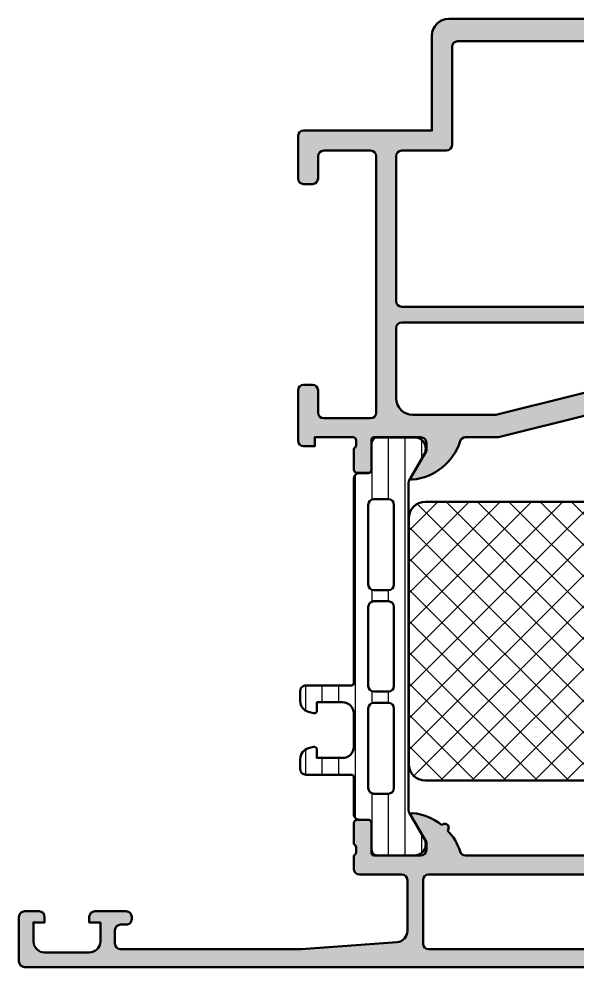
# Model space of a CAD drawing. Extents: x 7 to 107, y 0 to 85.
# Drawn here: x 7 to 57, y 0 to 85 of the extents above; entities that cross this region are included whole.
import ezdxf

# ---------------------------------------------------------------- set-up
doc = ezdxf.new("R2010")
doc.units = 0
for name, color, linetype, lineweight in [('0S-Alu contour', 7, 'Continuous', 50), ('0S-Alu hatch', 252, 'Continuous', 25), ('0S-Plastic contour', 254, 'Continuous', 50), ('0S-Plastic hatch', 253, 'Continuous', 25), ('0S-PT contour', 91, 'Continuous', 50), ('0S-PT hatch', 103, 'Continuous', 25)]:
    doc.layers.add(name, color=color, linetype=linetype, lineweight=lineweight)

# ---------------------------------------------------------------- blocks, each defined once
blk = doc.blocks.new('485330__1B0EB92D_2F89_4B56_8F75_10F118574155_')
at = {"layer": '0S-Alu hatch'}
h = blk.add_hatch(color=256, dxfattribs=at)
edge = h.paths.add_edge_path()
edge.add_line((33.80000000226881, 51.68989640370575), (33.80000000226881, 49.68989640370574))
edge.add_arc((34.3000000022688, 49.68989640370574), 0.5, 180, 270)
edge.add_line((34.3000000022688, 49.18989640370575), (38.50000000226881, 49.18989640370575))
edge.add_arc((38.50000000226881, 49.68989640370575), 0.5, 270, 360)
edge.add_line((39.00000000226881, 49.68989640370575), (39.00000000226879, 72.68989640370576))
edge.add_arc((38.50000000226879, 72.68989640370576), 0.5, 0, 90)
edge.add_line((38.50000000226879, 73.18989640370576), (34.30000000226879, 73.18989640370576))
edge.add_arc((34.30000000226879, 72.68989640370576), 0.5, 90, 180)
edge.add_line((33.80000000226879, 72.68989640370576), (33.80000000226879, 70.68989640370576))
edge.add_ellipse((33.30000000226879, 70.68989640370575), major_axis=(-0.5, 0), ratio=1, start_angle=90, end_angle=180, ccw=False)
edge.add_line((33.30000000226879, 70.18989640370575), (32.50000000226879, 70.18989640370575))
edge.add_ellipse((32.50000000226879, 70.68989640370575), major_axis=(-0.5, 0), ratio=1, start_angle=0, end_angle=90, ccw=False)
edge.add_line((32.00000000226879, 70.68989640370575), (32.00000000226879, 74.48989640370576))
edge.add_ellipse((32.50000000226879, 74.48989640370576), major_axis=(-0.5, 0), ratio=1, start_angle=270, end_angle=360, ccw=False)
edge.add_line((32.50000000226879, 74.98989640370576), (44.00000000226879, 74.98989640370576))
edge.add_line((44.00000000226879, 74.98989640370576), (44.00000000226879, 83.48989640370576))
edge.add_ellipse((45.50000000226879, 83.48989640370576), major_axis=(-1.5, 0), ratio=1, start_angle=270, end_angle=360, ccw=False)
edge.add_line((45.50000000226879, 84.98989640370576), (85.00000000226879, 84.98989640370577))
edge.add_line((85.00000000226879, 84.98989640370577), (85.00000000226879, 81.58989640370577))
edge.add_line((85.00000000226879, 81.58989640370577), (83.9000000022688, 80.48989640370576))
edge.add_line((83.9000000022688, 80.48989640370576), (83.30000000226879, 80.48989640370576))
edge.add_line((83.30000000226879, 80.48989640370576), (83.30000000226879, 81.98989640370577))
edge.add_arc((82.30000000226877, 81.98989640370577), 1, 0, 90)
edge.add_line((82.30000000226877, 82.98989640370576), (81.00000000226879, 82.98989640370576))
edge.add_arc((81.00000000226879, 81.98989640370577), 1, 90, 180)
edge.add_line((80.00000000226879, 81.98989640370577), (80.00000000226879, 75.98989640370577))
edge.add_arc((80.5250000022688, 75.48989640370577), 0.7250000000000041, 136.3971810272967, 223.6028189727033)
edge.add_line((80.00000000226879, 74.98989640370577), (80.00000000226879, 67.98989640370577))
edge.add_arc((81.00000000226879, 67.98989640370577), 1, 180, 270)
edge.add_line((81.00000000226879, 66.98989640370577), (82.3000000022688, 66.98989640370577))
edge.add_arc((82.30000000226877, 67.98989640370577), 1, 270.0000000000008, 360)
edge.add_line((83.30000000226879, 67.98989640370577), (83.30000000226879, 70.48989640370577))
edge.add_line((83.30000000226879, 70.48989640370577), (83.8000000022688, 70.48989640370577))
edge.add_ellipse((83.8000000022688, 69.48989640370577), major_axis=(-1, 0), ratio=1, start_angle=180, end_angle=270, ccw=False)
edge.add_line((84.8000000022688, 69.48989640370577), (84.8000000022688, 63.78989640370576))
edge.add_ellipse((84.30000000226882, 63.78989640370576), major_axis=(-0.5, 0), ratio=1, start_angle=90, end_angle=180, ccw=False)
edge.add_line((84.30000000226882, 63.28989640370576), (83.8000000022688, 63.28989640370576))
edge.add_ellipse((83.8000000022688, 63.78989640370576), major_axis=(-0.5, 0), ratio=1, start_angle=0, end_angle=90, ccw=False)
edge.add_line((83.30000000226879, 63.78989640370576), (83.30000000226879, 64.78989640370577))
edge.add_arc((82.8000000022688, 64.78989640370577), 0.5, 0, 90)
edge.add_line((82.8000000022688, 65.28989640370577), (80.50000000226878, 65.28989640370577))
edge.add_arc((80.50000000226878, 64.78989640370577), 0.5, 90, 180)
edge.add_line((80.00000000226879, 64.78989640370577), (80.00000000226879, 57.48989640370577))
edge.add_arc((80.10000000226879, 57.20705369123115), 0.3000000000000091, 109.4712206344922, 180)
edge.add_line((79.8000000022688, 57.20705369123115), (79.8000000022688, 56.77273911618039))
edge.add_arc((80.10000000226879, 56.77273911618039), 0.2999999999999971, 180, 250.5287793655103)
edge.add_line((80.0000000022688, 56.48989640370577), (80.0000000022688, 54.58989640370581))
edge.add_ellipse((79.70000000226877, 54.58989640370581), major_axis=(-0.3000000000000398, 0), ratio=1, start_angle=90, end_angle=180, ccw=False)
edge.add_line((79.70000000226877, 54.28989640370577), (78.71000000226884, 54.28989640370577))
edge.add_ellipse((78.71000000226884, 54.58989640370581), major_axis=(-0.3000000000000398, 0), ratio=1, start_angle=0, end_angle=90, ccw=False)
edge.add_line((78.4100000022688, 54.58989640370581), (78.4100000022688, 57.28989640370577))
edge.add_arc((78.2100000022688, 57.28989640370577), 0.2000000000000028, 0, 90)
edge.add_line((78.2100000022688, 57.48989640370577), (74.00000000226879, 57.48989640370577))
edge.add_arc((74.00000000226879, 56.98989640370577), 0.5, 90, 180)
edge.add_line((73.50000000226879, 56.98989640370577), (73.50000000226879, 56.28989640370576))
edge.add_line((73.50000000226879, 56.28989640370576), (74.88149545989116, 53.89707608067822))
edge.add_ellipse((74.7618802176205, 53.82801618835407), major_axis=(-0.1381197846483035, 0), ratio=1, start_angle=104.0000000000017, end_angle=209.9999999999983, ccw=False)
edge.add_line((74.79529441774244, 53.69399915159566), (49.97156607415675, 47.50474854056776))
edge.add_ellipse((49.85060512635691, 47.98989640370576), major_axis=(-0.5000000000000073, 0), ratio=1, start_angle=90.0000000000008, end_angle=104.000000000001, ccw=False)
edge.add_line((49.85060512635691, 47.48989640370576), (47.0000000022688, 47.48989640370578))
edge.add_arc((47.0000000022688, 46.98989640370577), 0.5000000000000071, 90, 162.2515836439291)
edge.add_ellipse((41.76177676109499, 48.66650526555357), major_axis=(-4.999999999999996, 0), ratio=1, start_angle=95.62257755079372, end_angle=162.2515836439302, ccw=False)
edge.add_ellipse((42.2381197869171, 43.82801618835407), major_axis=(-0.1381197846483018, 0), ratio=1, start_angle=-30.000000000004775, end_angle=95.62257755079253, ccw=False)
edge.add_line((42.11850454464644, 43.89707608067823), (43.5000000022688, 46.28989640370578))
edge.add_line((43.5000000022688, 46.28989640370578), (43.5000000022688, 46.98989640370578))
edge.add_arc((43.0000000022688, 46.98989640370578), 0.5, 0, 90.00000000000081)
edge.add_line((43.00000000226879, 47.48989640370578), (38.79000000226881, 47.48989640370577))
edge.add_arc((38.7900000022688, 47.28989640370578), 0.1999999999999957, 89.99999999999797, 180)
edge.add_line((38.5900000022688, 47.28989640370578), (38.5900000022688, 44.58989640370581))
edge.add_ellipse((38.29000000226876, 44.58989640370581), major_axis=(-0.3000000000000398, 0), ratio=1, start_angle=90, end_angle=180, ccw=False)
edge.add_line((38.29000000226876, 44.28989640370577), (37.30000000226884, 44.28989640370577))
edge.add_ellipse((37.30000000226885, 44.58989640370581), major_axis=(-0.3000000000000327, 0), ratio=1, start_angle=0, end_angle=89.99999999999869, ccw=False)
edge.add_line((37.00000000226881, 44.58989640370581), (37.00000000226881, 46.48989640370578))
edge.add_arc((36.90000000226881, 46.7727391161804), 0.2999999999999976, 289.4712206344897, 360)
edge.add_line((37.20000000226881, 46.7727391161804), (37.2000000022688, 47.20705369123115))
edge.add_arc((36.90000000226881, 47.20705369123116), 0.29999999999999, 0, 70.52877936550858)
edge.add_line((37.00000000226881, 47.48989640370577), (33.50000000226881, 47.48989640370577))
edge.add_line((33.50000000226881, 47.48989640370577), (33.50000000226881, 46.68989640370578))
edge.add_line((33.50000000226881, 46.68989640370578), (32.5000000022688, 46.68989640370578))
edge.add_ellipse((32.50000000226881, 47.18989640370577), major_axis=(-0.4999999999999929, 0), ratio=1, start_angle=0, end_angle=89.9999999999992, ccw=False)
edge.add_line((32.00000000226881, 47.18989640370577), (32.00000000226881, 51.68989640370575))
edge.add_ellipse((32.50000000226881, 51.68989640370575), major_axis=(-0.5, 0), ratio=1, start_angle=270, end_angle=360, ccw=False)
edge.add_line((32.50000000226881, 52.18989640370574), (33.3000000022688, 52.18989640370575))
edge.add_ellipse((33.3000000022688, 51.68989640370575), major_axis=(-0.5000000000000071, 0), ratio=1, start_angle=180, end_angle=270, ccw=False)
edge = h.paths.add_edge_path()
edge.add_arc((46.30000000226879, 82.48989640370577), 0.5, 90, 180)
edge.add_line((45.80000000226879, 82.48989640370577), (45.80000000226879, 73.68989640370576))
edge.add_ellipse((45.3000000022688, 73.68989640370576), major_axis=(-0.5, 0), ratio=1, start_angle=90, end_angle=180, ccw=False)
edge.add_line((45.3000000022688, 73.18989640370576), (41.30000000226882, 73.18989640370576))
edge.add_arc((41.30000000226883, 72.68989640370576), 0.5, 90.00000000000081, 180)
edge.add_line((40.80000000226883, 72.68989640370576), (40.80000000226883, 59.68989640370576))
edge.add_arc((41.30000000226883, 59.68989640370576), 0.5, 180, 270)
edge.add_line((41.30000000226883, 59.18989640370575), (77.7000000022688, 59.18989640370576))
edge.add_arc((77.7000000022688, 59.68989640370576), 0.4999999999999929, 270, 360)
edge.add_line((78.20000000226878, 59.68989640370576), (78.2000000022688, 73.48989640370577))
edge.add_arc((77.7000000022688, 73.48989640370577), 0.5, 0, 90)
edge.add_line((77.7000000022688, 73.98989640370577), (73.15764939670827, 73.98989640370577))
edge.add_ellipse((73.15764939670827, 74.48989640370577), major_axis=(-0.5000000000000011, 0), ratio=1, start_angle=54.99999999999898, end_angle=90, ccw=False)
edge.add_line((72.87086117853275, 74.08032038156128), (71.16814591844567, 75.27257444209896))
edge.add_ellipse((71.39431666417661, 75.59557974179795), major_axis=(-0.3943166619078226, 0), ratio=1, start_angle=-90, end_angle=54.999999999997726, ccw=False)
edge.add_line((71.39431666417661, 75.98989640370577), (77.7000000022688, 75.98989640370577))
edge.add_arc((77.7000000022688, 76.48989640370577), 0.5, 270, 360)
edge.add_line((78.2000000022688, 76.48989640370577), (78.2000000022688, 82.48989640370577))
edge.add_arc((77.7000000022688, 82.48989640370577), 0.5, 0, 90)
edge.add_line((77.7000000022688, 82.98989640370576), (46.30000000226879, 82.98989640370576))
edge = h.paths.add_edge_path()
edge.add_arc((69.51628314486038, 56.78989640370576), 0.9999999999999984, 29.99999999999937, 90)
edge.add_line((69.51628314486038, 57.78989640370576), (41.30000000226882, 57.78989640370577))
edge.add_arc((41.30000000226883, 57.28989640370577), 0.4999999999999929, 90.00000000000081, 180)
edge.add_line((40.80000000226884, 57.28989640370577), (40.80000000226883, 50.98989640370578))
edge.add_arc((42.30000000226882, 50.98989640370578), 1.5, 180, 270)
edge.add_line((42.30000000226882, 49.48989640370577), (49.60503600455111, 49.48989640370576))
edge.add_arc((49.6050360045511, 49.98989640370574), 0.4999999999999787, 270.0000000000008, 284.000000000001)
edge.add_line((49.72599695235094, 49.50474854056776), (71.06835282436204, 54.82599550610476))
edge.add_arc((70.9473918765622, 55.31114336924276), 0.4999999999999988, 284.000000000001, 390.0000000000004)
edge.add_line((71.3804045784544, 55.56114336924277), (70.38230854864483, 57.28989640370575))
at = {"layer": '0S-Alu contour', "color": 7}
for points in [[(45.50000000226879, 84.98989640370576), (85.00000000226879, 84.98989640370577), (85.00000000226879, 81.58989640370577), (83.9000000022688, 80.48989640370576), (83.30000000226879, 80.48989640370576), (83.30000000226879, 81.98989640370577)], [(32.50000000226879, 74.98989640370576), (44.00000000226879, 74.98989640370576), (44.00000000226879, 83.48989640370576)], [(45.80000000226879, 82.48989640370577), (45.80000000226879, 73.68989640370576)], [(77.7000000022688, 82.98989640370576), (46.30000000226879, 82.98989640370576)], [(78.2000000022688, 76.48989640370577), (78.2000000022688, 82.48989640370577)], [(82.30000000226877, 82.98989640370576), (81.00000000226879, 82.98989640370576)], [(80.00000000226879, 81.98989640370577), (80.00000000226879, 75.98989640370577)], [(71.39431666417661, 75.98989640370577), (77.7000000022688, 75.98989640370577)], [(72.87086117853275, 74.08032038156128), (71.16814591844567, 75.27257444209896)], [(80.00000000226879, 74.98989640370577), (80.00000000226879, 67.98989640370577)], [(32.00000000226879, 70.68989640370575), (32.00000000226879, 74.48989640370576)], [(77.7000000022688, 73.98989640370577), (73.15764939670827, 73.98989640370577)], [(38.50000000226879, 73.18989640370576), (34.30000000226879, 73.18989640370576)], [(45.3000000022688, 73.18989640370576), (41.30000000226882, 73.18989640370576)], [(78.20000000226878, 59.68989640370576), (78.2000000022688, 73.48989640370577)], [(33.80000000226879, 72.68989640370576), (33.80000000226879, 70.68989640370576)], [(39.00000000226881, 49.68989640370575), (39.00000000226879, 72.68989640370576)], [(40.80000000226883, 72.68989640370576), (40.80000000226883, 59.68989640370576)], [(33.30000000226879, 70.18989640370575), (32.50000000226879, 70.18989640370575)], [(83.30000000226879, 67.98989640370577), (83.30000000226879, 70.48989640370577), (83.8000000022688, 70.48989640370577)], [(84.8000000022688, 69.48989640370577), (84.8000000022688, 63.78989640370576)], [(81.00000000226879, 66.98989640370577), (82.3000000022688, 66.98989640370577)], [(80.00000000226879, 64.78989640370577), (80.00000000226879, 57.48989640370577)], [(82.8000000022688, 65.28989640370577), (80.50000000226878, 65.28989640370577)], [(83.30000000226879, 63.78989640370576), (83.30000000226879, 64.78989640370577)], [(84.30000000226882, 63.28989640370576), (83.8000000022688, 63.28989640370576)], [(41.30000000226883, 59.18989640370575), (77.7000000022688, 59.18989640370576)], [(40.80000000226884, 57.28989640370577), (40.80000000226883, 50.98989640370578)], [(69.51628314486038, 57.78989640370576), (41.30000000226882, 57.78989640370577)], [(71.3804045784544, 55.56114336924277), (70.38230854864483, 57.28989640370575)], [(73.50000000226879, 56.98989640370577), (73.50000000226879, 56.28989640370576), (74.88149545989116, 53.89707608067822)], [(78.2100000022688, 57.48989640370577), (74.00000000226879, 57.48989640370577)], [(78.4100000022688, 54.58989640370581), (78.4100000022688, 57.28989640370577)], [(79.8000000022688, 57.20705369123115), (79.8000000022688, 56.77273911618039)], [(80.0000000022688, 56.48989640370577), (80.0000000022688, 54.58989640370581)], [(49.72599695235094, 49.50474854056776), (71.06835282436204, 54.82599550610476)], [(74.79529441774244, 53.69399915159566), (49.97156607415675, 47.50474854056776)], [(79.70000000226877, 54.28989640370577), (78.71000000226884, 54.28989640370577)], [(32.50000000226881, 52.18989640370574), (33.3000000022688, 52.18989640370575)], [(32.00000000226881, 47.18989640370577), (32.00000000226881, 51.68989640370575)], [(33.80000000226881, 51.68989640370575), (33.80000000226881, 49.68989640370574)], [(42.30000000226882, 49.48989640370577), (49.60503600455111, 49.48989640370576)], [(34.3000000022688, 49.18989640370575), (38.50000000226881, 49.18989640370575)], [(37.00000000226881, 47.48989640370577), (33.50000000226881, 47.48989640370577), (33.50000000226881, 46.68989640370578), (32.5000000022688, 46.68989640370578)], [(37.20000000226881, 46.7727391161804), (37.2000000022688, 47.20705369123115)], [(38.5900000022688, 47.28989640370578), (38.5900000022688, 44.58989640370581)], [(43.00000000226879, 47.48989640370578), (38.79000000226881, 47.48989640370577)], [(42.11850454464644, 43.89707608067823), (43.5000000022688, 46.28989640370578), (43.5000000022688, 46.98989640370578)], [(49.85060512635691, 47.48989640370576), (47.0000000022688, 47.48989640370578)], [(37.00000000226881, 44.58989640370581), (37.00000000226881, 46.48989640370578)], [(38.29000000226876, 44.28989640370577), (37.30000000226884, 44.28989640370577)]]:
    blk.add_lwpolyline(points, dxfattribs=at)
at = {"layer": '0S-Alu contour', "color": 7, "extrusion": (0, 0, -1)}
for centre, radius, start, end in [((-45.50000000226879, 83.48989640370576), 1.5, 0, 90), ((-71.39431666417661, 75.59557974179795), 0.3943166619078226, 305.0000000000023, 90), ((-32.50000000226879, 74.48989640370576), 0.5, 0, 90), ((-73.15764939670827, 74.48989640370577), 0.5000000000000011, 270, 305.000000000001), ((-45.3000000022688, 73.68989640370576), 0.5, 180, 270), ((-32.50000000226879, 70.68989640370575), 0.5, 270, 0), ((-33.30000000226879, 70.68989640370575), 0.5, 180, 270), ((-83.8000000022688, 69.48989640370577), 1, 90, 180), ((-83.8000000022688, 63.78989640370576), 0.5, 270, 0), ((-84.30000000226882, 63.78989640370576), 0.5, 180, 270), ((-78.71000000226884, 54.58989640370581), 0.3000000000000398, 270, 0), ((-79.70000000226877, 54.58989640370581), 0.3000000000000398, 180, 270), ((-74.7618802176205, 53.82801618835407), 0.1381197846483035, 150.0000000000017, 255.9999999999983), ((-32.50000000226881, 51.68989640370575), 0.5, 0, 90), ((-33.3000000022688, 51.68989640370575), 0.5000000000000071, 90, 180), ((-32.50000000226881, 47.18989640370577), 0.4999999999999929, 270.0000000000008, 0), ((-41.76177676109499, 48.66650526555357), 4.999999999999996, 197.7484163560698, 264.3774224492063), ((-49.85060512635691, 47.98989640370576), 0.5000000000000073, 255.999999999999, 269.9999999999992), ((-37.30000000226885, 44.58989640370581), 0.3000000000000327, 270.0000000000013, 0), ((-38.29000000226876, 44.58989640370581), 0.3000000000000398, 180, 270), ((-42.2381197869171, 43.82801618835407), 0.1381197846483018, 264.3774224492075, 30.00000000000483)]:
    blk.add_arc(centre, radius, start, end, dxfattribs=at)
at = {"layer": '0S-Alu contour', "color": 7}
for centre, radius, start, end in [((46.30000000226879, 82.48989640370577), 0.5, 90, 180), ((77.7000000022688, 82.48989640370577), 0.5, 0, 90), ((81.00000000226879, 81.98989640370577), 1, 90, 180), ((82.30000000226877, 81.98989640370577), 1, 0, 90), ((77.7000000022688, 76.48989640370577), 0.5, 270, 0), ((80.5250000022688, 75.48989640370577), 0.7250000000000041, 136.3971810272967, 223.6028189727033), ((77.7000000022688, 73.48989640370577), 0.5, 0, 90), ((34.30000000226879, 72.68989640370576), 0.5, 90, 180), ((38.50000000226879, 72.68989640370576), 0.5, 0, 90), ((41.30000000226883, 72.68989640370576), 0.5, 90.00000000000081, 180), ((81.00000000226879, 67.98989640370577), 1, 180, 270), ((82.30000000226877, 67.98989640370577), 1, 270.0000000000008, 0), ((80.50000000226878, 64.78989640370577), 0.5, 90, 180), ((82.8000000022688, 64.78989640370577), 0.5, 0, 90), ((41.30000000226883, 59.68989640370576), 0.5, 180, 270), ((77.7000000022688, 59.68989640370576), 0.4999999999999929, 270, 0), ((41.30000000226883, 57.28989640370577), 0.4999999999999929, 90.00000000000081, 180), ((69.51628314486038, 56.78989640370576), 0.9999999999999984, 29.99999999999937, 90), ((74.00000000226879, 56.98989640370577), 0.5, 90, 180), ((78.2100000022688, 57.28989640370577), 0.2000000000000028, 0, 90), ((80.10000000226879, 57.20705369123115), 0.3000000000000091, 109.4712206344922, 180), ((80.10000000226879, 56.77273911618039), 0.2999999999999971, 180, 250.5287793655103), ((70.9473918765622, 55.31114336924276), 0.4999999999999988, 284.000000000001, 30.00000000000044), ((42.30000000226882, 50.98989640370578), 1.5, 180, 270), ((34.3000000022688, 49.68989640370574), 0.5, 180, 270), ((38.50000000226881, 49.68989640370575), 0.5, 270, 0), ((49.6050360045511, 49.98989640370574), 0.4999999999999787, 270.0000000000008, 284.000000000001), ((36.90000000226881, 47.20705369123116), 0.29999999999999, 0, 70.52877936550858), ((36.90000000226881, 46.7727391161804), 0.2999999999999976, 289.4712206344897, 0), ((38.7900000022688, 47.28989640370578), 0.1999999999999957, 89.99999999999797, 180), ((43.0000000022688, 46.98989640370578), 0.5, 0, 90.00000000000081), ((47.0000000022688, 46.98989640370577), 0.5000000000000071, 90, 162.2515836439291)]:
    blk.add_arc(centre, radius, start, end, dxfattribs=at)
blk = doc.blocks.new('485360__6D3F6DA0_96E7_48BB_BCEA_35A12A36CD7D_')
at = {"layer": '0S-Alu hatch'}
h = blk.add_hatch(color=256, dxfattribs=at)
edge = h.paths.add_edge_path()
edge.add_line((105.2, 5.000000000000066), (106.5, 5.000000000000066))
edge.add_ellipse((106.5, 4.500000000000066), major_axis=(-0.5, 0), ratio=1, start_angle=180, end_angle=270, ccw=False)
edge.add_line((107, 4.500000000000066), (107, 0.5000000000000693))
edge.add_ellipse((106.5, 0.5000000000000693), major_axis=(-0.5, 0), ratio=1, start_angle=90, end_angle=180, ccw=False)
edge.add_line((106.5, 6.93e-14), (7.499999999999985, 0))
edge.add_ellipse((7.499999999999985, 0.4999999999999876), major_axis=(-0.4999999999999876, 0), ratio=1, start_angle=0, end_angle=90, ccw=False)
edge.add_line((6.999999999999998, 0.4999999999999875), (7, 4.499999999999987))
edge.add_ellipse((7.499999999999985, 4.499999999999994), major_axis=(-0.4999999999999858, 0), ratio=1, start_angle=270, end_angle=360, ccw=False)
edge.add_line((7.499999999999985, 4.99999999999998), (8.799999999999997, 4.99999999999999))
edge.add_ellipse((8.799999999999997, 4.499999999999989), major_axis=(-0.5000000000000009, 0), ratio=1, start_angle=180, end_angle=270, ccw=False)
edge.add_line((9.299999999999997, 4.499999999999989), (9.299999999999997, 3.999999999999991))
edge.add_line((9.299999999999997, 3.999999999999991), (8.299999999999997, 3.999999999999991))
edge.add_line((8.299999999999997, 3.999999999999991), (8.299999999999969, 2.299999999999989))
edge.add_arc((9.299999999999981, 2.299999999999995), 1.000000000000014, 180, 270.0000000000008)
edge.add_line((9.299999999999997, 1.299999999999981), (13.30000000000001, 1.299999999999993))
edge.add_arc((13.30000000000001, 2.299999999999992), 0.9999999999999991, 270, 360)
edge.add_line((14.30000000000001, 2.299999999999992), (14.30000000000001, 3.999999999999996))
edge.add_line((14.30000000000001, 3.999999999999996), (13.3, 3.999999999999994))
edge.add_line((13.3, 3.999999999999994), (13.3, 4.499999999999992))
edge.add_ellipse((13.8, 4.499999999999993), major_axis=(-0.5, 0), ratio=1, start_angle=270, end_angle=360, ccw=False)
edge.add_line((13.8, 4.999999999999993), (16.59999999999999, 4.999999999999996))
edge.add_ellipse((16.60000000000001, 4.499999999999989), major_axis=(-0.5000000000000071, 0), ratio=1, start_angle=180, end_angle=270.00000000000165, ccw=False)
edge.add_line((17.10000000000001, 4.499999999999989), (17.10000000000001, 4.299999999999999))
edge.add_ellipse((16.60000000000001, 4.300000000000006), major_axis=(-0.5, 0), ratio=1, start_angle=89.9999999999983, end_angle=180, ccw=False)
edge.add_line((16.59999999999999, 3.800000000000006), (16.09999999999998, 3.799999999999998))
edge.add_arc((16.09999999999998, 3.299999999999998), 0.5, 90, 180)
edge.add_line((15.59999999999998, 3.299999999999998), (15.59999999999999, 2.099999999999997))
edge.add_arc((16.09999999999998, 2.099999999999996), 0.4999999999999858, 180, 270)
edge.add_line((16.09999999999998, 1.60000000000001), (32.3, 1.599999999999997))
edge.add_line((32.3, 1.599999999999997), (40.87348499222287, 2.231730473111214))
edge.add_arc((40.8, 3.229026796135624), 1, 274.2141785227345, 360)
edge.add_line((41.80000000000001, 3.229026796135624), (41.79999999999999, 7.799999999999997))
edge.add_arc((41.29999999999999, 7.799999999999995), 0.5, 0, 90)
edge.add_line((41.29999999999999, 8.299999999999995), (37.49999999999997, 8.299999999999997))
edge.add_ellipse((37.49999999999997, 8.799999999999997), major_axis=(-0.5, 0), ratio=1, start_angle=0, end_angle=90, ccw=False)
edge.add_line((36.99999999999997, 8.799999999999997), (36.99999999999997, 9.99999999999999))
edge.add_arc((36.89999999999998, 10.28284271247461), 0.2999999999999993, 289.4712206344896, 360)
edge.add_line((37.19999999999997, 10.28284271247461), (37.19999999999997, 10.71715728752537))
edge.add_arc((36.89999999999998, 10.71715728752536), 0.2999999999999971, 0, 70.5287793655103)
edge.add_line((36.99999999999997, 10.99999999999998), (36.99999999999997, 12.89999999999995))
edge.add_ellipse((37.30000000000001, 12.89999999999995), major_axis=(-0.3000000000000398, 0), ratio=1, start_angle=270, end_angle=360, ccw=False)
edge.add_line((37.30000000000001, 13.19999999999999), (38.28999999999993, 13.19999999999998))
edge.add_ellipse((38.28999999999993, 12.89999999999995), major_axis=(-0.300000000000038, 0), ratio=1, start_angle=180, end_angle=270, ccw=False)
edge.add_line((38.58999999999998, 12.89999999999995), (38.58999999999998, 10.19999999999999))
edge.add_arc((38.78999999999999, 10.19999999999999), 0.200000000000017, 180, 269.9999999999959)
edge.add_line((38.78999999999998, 9.999999999999972), (42.99999999999996, 9.999999999999996))
edge.add_arc((42.99999999999996, 10.5), 0.5000000000000036, 270, 360)
edge.add_line((43.49999999999996, 10.5), (43.49999999999996, 11.2))
edge.add_line((43.49999999999996, 11.2), (42.11850454237761, 13.59282032302755))
edge.add_ellipse((42.23811978464827, 13.6618802153517), major_axis=(-0.1381197846483044, 0), ratio=1, start_angle=-95.62257755078917, end_angle=29.99999999999892, ccw=False)
edge.add_ellipse((41.76177675882617, 8.823391138152193), major_axis=(-5.000000000000005, 0), ratio=1, start_angle=231.3459363148807, end_angle=264.3774224492065, ccw=False)
edge.add_ellipse((45.15036750971098, 12.5), major_axis=(-0.3500000000000188, 0), ratio=1, start_angle=135.3286505101535, end_angle=319.34017437996863, ccw=False)
edge.add_ellipse((41.76177675882617, 8.823391138152202), major_axis=(-5.000000000000001, 0), ratio=1, start_angle=197.7484163560701, end_angle=223.3228885752409, ccw=False)
edge.add_arc((46.99999999999997, 10.5), 0.4999999999999926, 197.7484163560702, 270)
edge.add_line((46.99999999999997, 10.00000000000001), (69.99999999999997, 10.00000000000003))
edge.add_arc((69.99999999999997, 10.50000000000003), 0.5, 270, 342.2515836439302)
edge.add_ellipse((75.23822324117378, 8.823391138152235), major_axis=(-5.000000000000007, 0), ratio=1, start_angle=275.62257755079327, end_angle=342.25158364392996, ccw=False)
edge.add_ellipse((74.76188021535168, 13.66188021535174), major_axis=(-0.1381197846483015, 0), ratio=1, start_angle=149.9999999999986, end_angle=275.62257755078326, ccw=False)
edge.add_line((74.88149545762235, 13.59282032302759), (73.49999999999997, 11.20000000000004))
edge.add_line((73.49999999999997, 11.20000000000004), (73.49999999999997, 10.50000000000004))
edge.add_arc((73.99999999999997, 10.50000000000004), 0.5, 180, 270)
edge.add_line((73.99999999999997, 10.00000000000004), (78.20999999999997, 10.00000000000005))
edge.add_arc((78.20999999999997, 10.20000000000005), 0.2000000000000028, 270, 360)
edge.add_line((78.40999999999998, 10.20000000000005), (78.40999999999997, 12.90000000000001))
edge.add_ellipse((78.71000000000001, 12.90000000000001), major_axis=(-0.3000000000000398, 0), ratio=1, start_angle=270, end_angle=360, ccw=False)
edge.add_line((78.71000000000001, 13.20000000000005), (79.69999999999993, 13.20000000000005))
edge.add_ellipse((79.69999999999993, 12.90000000000001), major_axis=(-0.300000000000038, 0), ratio=1, start_angle=180, end_angle=270, ccw=False)
edge.add_line((79.99999999999997, 12.90000000000001), (79.99999999999997, 11.00000000000005))
edge.add_arc((80.09999999999997, 10.71715728752543), 0.2999999999999942, 109.4712206344899, 180)
edge.add_line((79.79999999999995, 10.71715728752543), (79.79999999999998, 10.28284271247467))
edge.add_arc((80.09999999999998, 10.28284271247467), 0.2999999999999971, 180, 250.5287793655074)
edge.add_line((79.99999999999997, 10.00000000000005), (79.99999999999997, 8.800000000000065))
edge.add_ellipse((79.49999999999997, 8.800000000000061), major_axis=(-0.5, 0), ratio=1, start_angle=90, end_angle=180, ccw=False)
edge.add_line((79.49999999999997, 8.300000000000061), (78.69999999999999, 8.300000000000063))
edge.add_arc((78.69999999999999, 7.800000000000064), 0.4999999999999983, 90, 180)
edge.add_line((78.19999999999999, 7.800000000000064), (78.19999999999999, 3.229026796135629))
edge.add_arc((79.19999999999999, 3.229026796135629), 1, 180, 265.7858214772663)
edge.add_line((79.12651500777714, 2.231730473111219), (87.69999999999999, 1.600000000000061))
edge.add_line((87.69999999999999, 1.600000000000061), (97.89999999999999, 1.600000000000061))
edge.add_arc((97.89999999999999, 2.100000000000062), 0.5000000000000009, 270, 360)
edge.add_line((98.39999999999999, 2.100000000000062), (98.39999999999999, 3.300000000000062))
edge.add_arc((97.89999999999999, 3.300000000000062), 0.5, 0, 90)
edge.add_line((97.89999999999999, 3.800000000000062), (97.39999999999998, 3.800000000000062))
edge.add_ellipse((97.39999999999998, 4.300000000000061), major_axis=(-0.4999999999999992, 0), ratio=1, start_angle=0, end_angle=90, ccw=False)
edge.add_line((96.89999999999996, 4.300000000000061), (96.89999999999996, 4.50000000000006))
edge.add_ellipse((97.39999999999998, 4.500000000000061), major_axis=(-0.5, 0), ratio=1, start_angle=270, end_angle=360, ccw=False)
edge.add_line((97.39999999999998, 5.000000000000061), (100.2, 5.000000000000062))
edge.add_ellipse((100.2, 4.500000000000061), major_axis=(-0.5000000000000009, 0), ratio=1, start_angle=180, end_angle=270, ccw=False)
edge.add_line((100.7, 4.500000000000061), (100.7, 4.000000000000063))
edge.add_line((100.7, 4.000000000000063), (99.69999999999997, 4.000000000000063))
edge.add_line((99.69999999999997, 4.000000000000063), (99.69999999999997, 2.300000000000061))
edge.add_arc((100.6999999999999, 2.300000000000061), 1, 180, 270)
edge.add_line((100.6999999999999, 1.300000000000061), (104.7, 1.300000000000064))
edge.add_arc((104.7, 2.300000000000064), 1, 270, 360)
edge.add_line((105.7, 2.300000000000064), (105.7, 4.000000000000068))
edge.add_line((105.7, 4.000000000000068), (104.7, 4.000000000000067))
edge.add_line((104.7, 4.000000000000067), (104.7, 4.500000000000065))
edge.add_ellipse((105.2, 4.500000000000065), major_axis=(-0.5, 0), ratio=1, start_angle=270, end_angle=360, ccw=False)
edge = h.paths.add_edge_path()
edge.add_arc((76.30000000000001, 7.800000000000032), 0.5, 0, 90)
edge.add_line((76.30000000000001, 8.30000000000003), (43.7, 8.30000000000003))
edge.add_arc((43.7, 7.80000000000003), 0.5, 90, 180)
edge.add_line((43.2, 7.80000000000003), (43.2, 2.100000000000028))
edge.add_arc((43.7, 2.100000000000029), 0.5, 180, 270)
edge.add_line((43.7, 1.600000000000029), (76.30000000000001, 1.600000000000033))
edge.add_arc((76.30000000000001, 2.100000000000031), 0.4999999999999983, 270, 360)
edge.add_line((76.80000000000001, 2.100000000000031), (76.80000000000001, 7.800000000000031))
at = {"layer": '0S-Alu contour', "color": 7}
for points in [[(36.99999999999997, 10.99999999999998), (36.99999999999997, 12.89999999999995)], [(37.30000000000001, 13.19999999999999), (38.28999999999993, 13.19999999999998)], [(38.58999999999998, 12.89999999999995), (38.58999999999998, 10.19999999999999)], [(43.49999999999996, 10.5), (43.49999999999996, 11.2), (42.11850454237761, 13.59282032302755)], [(74.88149545762235, 13.59282032302759), (73.49999999999997, 11.20000000000004), (73.49999999999997, 10.50000000000004)], [(78.40999999999998, 10.20000000000005), (78.40999999999997, 12.90000000000001)], [(78.71000000000001, 13.20000000000005), (79.69999999999993, 13.20000000000005)], [(79.99999999999997, 12.90000000000001), (79.99999999999997, 11.00000000000005)], [(37.19999999999997, 10.28284271247461), (37.19999999999997, 10.71715728752537)], [(79.79999999999995, 10.71715728752543), (79.79999999999998, 10.28284271247467)], [(36.99999999999997, 8.799999999999997), (36.99999999999997, 9.99999999999999)], [(38.78999999999998, 9.999999999999972), (42.99999999999996, 9.999999999999996)], [(46.99999999999997, 10.00000000000001), (69.99999999999997, 10.00000000000003)], [(73.99999999999997, 10.00000000000004), (78.20999999999997, 10.00000000000005)], [(79.99999999999997, 10.00000000000005), (79.99999999999997, 8.800000000000065)], [(41.29999999999999, 8.299999999999995), (37.49999999999997, 8.299999999999997)], [(41.80000000000001, 3.229026796135624), (41.79999999999999, 7.799999999999997)], [(43.2, 7.80000000000003), (43.2, 2.100000000000028)], [(76.30000000000001, 8.30000000000003), (43.7, 8.30000000000003)], [(76.80000000000001, 2.100000000000031), (76.80000000000001, 7.800000000000031)], [(78.19999999999999, 7.800000000000064), (78.19999999999999, 3.229026796135629)], [(79.49999999999997, 8.300000000000061), (78.69999999999999, 8.300000000000063)], [(6.999999999999998, 0.4999999999999875), (7, 4.499999999999987)], [(7.499999999999985, 4.99999999999998), (8.799999999999997, 4.99999999999999)], [(9.299999999999997, 4.499999999999989), (9.299999999999997, 3.999999999999991), (8.299999999999997, 3.999999999999991), (8.299999999999969, 2.299999999999989)], [(14.30000000000001, 2.299999999999992), (14.30000000000001, 3.999999999999996), (13.3, 3.999999999999994), (13.3, 4.499999999999992)], [(13.8, 4.999999999999993), (16.59999999999999, 4.999999999999996)], [(17.10000000000001, 4.499999999999989), (17.10000000000001, 4.299999999999999)], [(96.89999999999996, 4.300000000000061), (96.89999999999996, 4.50000000000006)], [(97.39999999999998, 5.000000000000061), (100.2, 5.000000000000062)], [(100.7, 4.500000000000061), (100.7, 4.000000000000063), (99.69999999999997, 4.000000000000063), (99.69999999999997, 2.300000000000061)], [(105.7, 2.300000000000064), (105.7, 4.000000000000068), (104.7, 4.000000000000067), (104.7, 4.500000000000065)], [(105.2, 5.000000000000066), (106.5, 5.000000000000066)], [(107, 4.500000000000066), (107, 0.5000000000000693)], [(16.59999999999999, 3.800000000000006), (16.09999999999998, 3.799999999999998)], [(97.89999999999999, 3.800000000000062), (97.39999999999998, 3.800000000000062)], [(15.59999999999998, 3.299999999999998), (15.59999999999999, 2.099999999999997)], [(98.39999999999999, 2.100000000000062), (98.39999999999999, 3.300000000000062)], [(16.09999999999998, 1.60000000000001), (32.3, 1.599999999999997), (40.87348499222287, 2.231730473111214)], [(79.12651500777714, 2.231730473111219), (87.69999999999999, 1.600000000000061), (97.89999999999999, 1.600000000000061)], [(9.299999999999997, 1.299999999999981), (13.30000000000001, 1.299999999999993)], [(43.7, 1.600000000000029), (76.30000000000001, 1.600000000000033)], [(100.6999999999999, 1.300000000000061), (104.7, 1.300000000000064)], [(106.5, 6.93e-14), (7.499999999999985, 0)]]:
    blk.add_lwpolyline(points, dxfattribs=at)
at = {"layer": '0S-Alu contour', "color": 7, "extrusion": (0, 0, -1)}
for centre, radius, start, end in [((-42.23811978464827, 13.6618802153517), 0.1381197846483044, 330.0000000000011, 95.62257755078915), ((-41.76177675882617, 8.823391138152193), 5.000000000000005, 95.62257755079347, 128.6540636851193), ((-75.23822324117378, 8.823391138152235), 5.000000000000007, 17.74841635607002, 84.3774224492067), ((-74.76188021535168, 13.66188021535174), 0.1381197846483015, 84.37742244921675, 210.0000000000015), ((-37.30000000000001, 12.89999999999995), 0.3000000000000398, 0, 90), ((-38.28999999999993, 12.89999999999995), 0.300000000000038, 90, 180), ((-45.15036750971098, 12.5), 0.3500000000000188, 40.65982562003137, 224.6713494898465), ((-78.71000000000001, 12.90000000000001), 0.3000000000000398, 0, 90), ((-79.69999999999993, 12.90000000000001), 0.300000000000038, 90, 180), ((-41.76177675882617, 8.823391138152202), 5.000000000000001, 136.6771114247591, 162.2515836439299), ((-37.49999999999997, 8.799999999999997), 0.5, 270, 0), ((-79.49999999999997, 8.800000000000061), 0.5, 180, 270), ((-7.499999999999985, 4.499999999999994), 0.4999999999999858, 0, 90), ((-8.799999999999997, 4.499999999999989), 0.5000000000000009, 90, 180), ((-13.8, 4.499999999999993), 0.5, 0, 90), ((-16.60000000000001, 4.499999999999989), 0.5000000000000071, 89.99999999999837, 180), ((-16.60000000000001, 4.300000000000006), 0.5, 180, 270.0000000000017), ((-97.39999999999998, 4.500000000000061), 0.5, 0, 90), ((-97.39999999999998, 4.300000000000061), 0.4999999999999992, 270, 0), ((-100.2, 4.500000000000061), 0.5000000000000009, 90, 180), ((-105.2, 4.500000000000065), 0.5, 0, 90), ((-106.5, 4.500000000000066), 0.5, 90, 180), ((-7.499999999999985, 0.4999999999999876), 0.4999999999999876, 270, 0), ((-106.5, 0.5000000000000693), 0.5, 180, 270)]:
    blk.add_arc(centre, radius, start, end, dxfattribs=at)
at = {"layer": '0S-Alu contour', "color": 7}
for centre, radius, start, end in [((36.89999999999998, 10.71715728752536), 0.2999999999999971, 0, 70.5287793655103), ((36.89999999999998, 10.28284271247461), 0.2999999999999993, 289.4712206344896, 0), ((38.78999999999999, 10.19999999999999), 0.200000000000017, 180, 269.9999999999959), ((42.99999999999996, 10.5), 0.5000000000000036, 270, 0), ((46.99999999999997, 10.5), 0.4999999999999926, 197.7484163560702, 270), ((69.99999999999997, 10.50000000000003), 0.5, 270, 342.2515836439302), ((73.99999999999997, 10.50000000000004), 0.5, 180, 270), ((78.20999999999997, 10.20000000000005), 0.2000000000000028, 270, 0), ((80.09999999999997, 10.71715728752543), 0.2999999999999942, 109.4712206344899, 180), ((80.09999999999998, 10.28284271247467), 0.2999999999999971, 180, 250.5287793655074), ((41.29999999999999, 7.799999999999995), 0.5, 0, 90), ((43.7, 7.80000000000003), 0.5, 90, 180), ((76.30000000000001, 7.800000000000032), 0.5, 0, 90), ((78.69999999999999, 7.800000000000064), 0.4999999999999983, 90, 180), ((16.09999999999998, 3.299999999999998), 0.5, 90, 180), ((97.89999999999999, 3.300000000000062), 0.5, 0, 90), ((40.8, 3.229026796135624), 1, 274.2141785227345, 0), ((79.19999999999999, 3.229026796135629), 1, 180, 265.7858214772663), ((9.299999999999981, 2.299999999999995), 1.000000000000014, 180, 270.0000000000008), ((13.30000000000001, 2.299999999999992), 0.9999999999999991, 270, 0), ((16.09999999999998, 2.099999999999996), 0.4999999999999858, 180, 270), ((43.7, 2.100000000000029), 0.5, 180, 270), ((76.30000000000001, 2.100000000000031), 0.4999999999999983, 270, 0), ((97.89999999999999, 2.100000000000062), 0.5000000000000009, 270, 0), ((100.6999999999999, 2.300000000000061), 1, 180, 270), ((104.7, 2.300000000000064), 1, 270, 0)]:
    blk.add_arc(centre, radius, start, end, dxfattribs=at)
blk = doc.blocks.new('486050__5717C719_EC79_4C82_8DF3_0F8102C66670_')
at = {"layer": '0S-PT hatch'}
h = blk.add_hatch(dxfattribs=at)
h.set_pattern_fill('ANSI37', color=256, scale=0.625, angle=90, style=0)
h.set_pattern_definition([(135, (0, 0), (-1.403165018917055, -1.403165018917055), []), (225, (0, 0), (1.403165018917055, -1.403165018917055), [])])
edge = h.paths.add_edge_path()
edge.add_arc((72.41999999999996, 40.20919314345587), 1.5, 0, 90)
edge.add_line((72.41999999999996, 41.70919314345586), (43.41999999999996, 41.70919314345586))
edge.add_arc((43.41999999999996, 40.20919314345586), 1.5, 90, 180)
edge.add_line((41.91999999999995, 40.20919314345586), (41.91999999999996, 18.20919314345585))
edge.add_arc((43.41999999999996, 18.20919314345585), 1.5, 180, 270)
edge.add_line((43.41999999999996, 16.70919314345585), (72.41999999999997, 16.70919314345586))
edge.add_arc((72.41999999999999, 18.20919314345587), 1.5, 269.9999999999994, 360)
edge.add_line((73.91999999999999, 18.20919314345587), (73.91999999999994, 40.20919314345586))
at = {"layer": '0S-PT contour', "color": 7}
for points in [[(72.41999999999996, 41.70919314345586), (43.41999999999996, 41.70919314345586)], [(41.91999999999995, 40.20919314345586), (41.91999999999996, 18.20919314345585)], [(73.91999999999999, 18.20919314345587), (73.91999999999994, 40.20919314345586)], [(43.41999999999996, 16.70919314345585), (72.41999999999997, 16.70919314345586)]]:
    blk.add_lwpolyline(points, dxfattribs=at)
for centre, start, end in [((43.41999999999996, 40.20919314345586), 90, 180), ((72.41999999999996, 40.20919314345587), 0, 90), ((43.41999999999996, 18.20919314345585), 180, 270), ((72.41999999999999, 18.20919314345587), 269.9999999999994, 0)]:
    blk.add_arc(centre, 1.5, start, end, dxfattribs=at)
blk = doc.blocks.new('278236__2324974E_D686_4D19_B98C_5A8B6DCB30F6___EF050364_C7E2_4E8E_9A34_C4A559BE4F28_')
at = {"layer": '0S-Plastic hatch'}
h = blk.add_hatch(dxfattribs=at)
h.set_pattern_fill('ANSI31', color=256, scale=0.4680000000000001, angle=45, style=0)
h.set_pattern_definition([(90, (0, 0), (-1.4859, 0), [])])
edge = h.paths.add_edge_path()
edge.add_line((32.1999999999999, 23.83344443341533), (32.1999999999999, 24.73999999999998))
edge.add_ellipse((32.69999999999991, 24.73999999999998), major_axis=(-0.5000000000000036, 0), ratio=1, start_angle=269.9999999999992, end_angle=360, ccw=False)
edge.add_line((32.69999999999991, 25.23999999999999), (36.79999999999991, 25.23999999999999))
edge.add_arc((36.79999999999991, 25.43999999999999), 0.1999999999999993, 270, 360)
edge.add_line((36.99999999999992, 25.43999999999999), (36.99999999999992, 43.77999999999999))
edge.add_ellipse((37.49999999999992, 43.77999999999999), major_axis=(-0.5, 0), ratio=1, start_angle=270, end_angle=360, ccw=False)
edge.add_line((37.49999999999992, 44.27999999999999), (38.29999999999991, 44.27999999999999))
edge.add_arc((38.29999999999991, 44.57999999999998), 0.2999999999999971, 270, 360)
edge.add_line((38.59999999999991, 44.57999999999998), (38.59999999999991, 46.97999999999999))
edge.add_ellipse((39.09999999999991, 46.97999999999999), major_axis=(-0.5, 0), ratio=1, start_angle=270, end_angle=360, ccw=False)
edge.add_line((39.09999999999991, 47.47999999999999), (42.4434490073829, 47.47999999999997))
edge.add_ellipse((42.4434490073829, 46.47999999999998), major_axis=(-0.9999999999999928, 0), ratio=1, start_angle=150.0000000000004, end_angle=270.0000000000004, ccw=False)
edge.add_line((43.30947441116734, 45.97999999999998), (41.96698729810768, 43.65474411167423))
edge.add_arc((42.39999999999993, 43.40474411167422), 0.5000000000000298, 150.0000000000001, 180)
edge.add_line((41.8999999999999, 43.40474411167422), (41.89999999999991, 14.07525588832575))
edge.add_arc((42.39999999999991, 14.07525588832575), 0.5, 180, 210.0000000000005)
edge.add_line((41.96698729810769, 13.82525588832575), (43.30947441116734, 11.49999999999999))
edge.add_ellipse((42.45570988033747, 10.99999999999999), major_axis=(-0.9894007651619929, 0), ratio=1, start_angle=89.2899598631011, end_angle=210.3550132531079, ccw=False)
edge.add_line((42.4434490073829, 10.01067520747858), (39.09999999999992, 10.01067520747858))
edge.add_ellipse((39.08223896171186, 10.49264313705925), major_axis=(-0.4822950752654888, 0), ratio=1, start_angle=-0.8740158603131931, end_angle=92.1104563129735, ccw=False)
edge.add_line((38.59999999999992, 10.49999999999999), (38.59999999999992, 12.89999999999999))
edge.add_arc((38.28145820798962, 12.89231973827862), 0.3186343667548121, 1.381173060768886, 86.66399163091268)
edge.add_line((38.29999999999991, 13.21041416077969), (37.49999999999992, 13.21041416077969))
edge.add_ellipse((37.4826624047994, 13.692818532929), major_axis=(-0.4827158278698848, 0), ratio=1, start_angle=-0.8524330674458156, end_angle=92.05832225877958, ccw=False)
edge.add_line((36.99999999999992, 13.69999999999999), (36.99999999999992, 17.03999999999999))
edge.add_arc((36.79999999999991, 17.03999999999998), 0.1999999999999993, 0, 90)
edge.add_line((36.79999999999991, 17.23999999999998), (32.69999999999991, 17.23999999999999))
edge.add_ellipse((32.69999999999991, 17.73999999999999), major_axis=(-0.5000000000000036, 0), ratio=1, start_angle=0, end_angle=90.0000000000008, ccw=False)
edge.add_line((32.1999999999999, 17.73999999999999), (32.19999999999991, 18.64655556658464))
edge.add_ellipse((33.1999999999999, 18.64655556658465), major_axis=(-0.9999999999999964, 0), ratio=1, start_angle=285, end_angle=360, ccw=False)
edge.add_line((32.94118095489738, 19.61248139287371), (33.38529523872427, 19.73148145657225))
edge.add_ellipse((33.4499999999999, 19.48999999999998), major_axis=(-0.2500000000000023, 0), ratio=1, start_angle=180, end_angle=285.00000000000097, ccw=False)
edge.add_line((33.6999999999999, 19.48999999999999), (33.6999999999999, 18.73999999999998))
edge.add_line((33.6999999999999, 18.73999999999998), (35.99999999999992, 18.73999999999998))
edge.add_arc((35.99999999999991, 19.73999999999998), 0.9999999999999964, 270.0000000000004, 360)
edge.add_line((36.9999999999999, 19.73999999999998), (36.99999999999992, 22.73999999999999))
edge.add_arc((35.99999999999991, 22.73999999999999), 1.000000000000003, 0, 90)
edge.add_line((35.99999999999991, 23.73999999999999), (33.6999999999999, 23.73999999999999))
edge.add_line((33.6999999999999, 23.73999999999999), (33.6999999999999, 22.98999999999999))
edge.add_ellipse((33.4499999999999, 22.98999999999999), major_axis=(-0.2500000000000035, 0), ratio=1, start_angle=74.99999999999898, end_angle=180, ccw=False)
edge.add_line((33.38529523872427, 22.74851854342772), (32.94118095489738, 22.86751860712627))
edge.add_ellipse((33.1999999999999, 23.83344443341533), major_axis=(-0.9999999999999984, 0), ratio=1, start_angle=0, end_angle=75, ccw=False)
edge = h.paths.add_edge_path()
edge.add_line((40.0999999999999, 23.68999999999999), (38.79999999999991, 23.68999999999999))
edge.add_arc((38.79999999999991, 23.18999999999999), 0.5, 90, 180)
edge.add_line((38.29999999999991, 23.18999999999999), (38.29999999999991, 16.03999999999999))
edge.add_arc((38.79999999999991, 16.03999999999999), 0.5, 180, 270)
edge.add_line((38.79999999999991, 15.53999999999999), (40.0999999999999, 15.53999999999998))
edge.add_arc((40.0999999999999, 16.03999999999999), 0.5000000000000018, 270, 360)
edge.add_line((40.5999999999999, 16.03999999999999), (40.5999999999999, 23.18999999999999))
edge.add_arc((40.0999999999999, 23.18999999999999), 0.5, 0, 90)
edge = h.paths.add_edge_path()
edge.add_line((40.5999999999999, 34.28999999999999), (40.5999999999999, 41.43999999999998))
edge.add_arc((40.0999999999999, 41.43999999999998), 0.5, 0, 90)
edge.add_line((40.0999999999999, 41.93999999999998), (38.79999999999991, 41.93999999999998))
edge.add_arc((38.79999999999991, 41.43999999999998), 0.5, 90, 180)
edge.add_line((38.29999999999991, 41.43999999999998), (38.29999999999991, 34.28999999999999))
edge.add_arc((38.79999999999991, 34.28999999999999), 0.5, 180, 270)
edge.add_line((38.79999999999991, 33.79), (40.0999999999999, 33.79))
edge.add_arc((40.0999999999999, 34.28999999999999), 0.5, 270, 360)
edge = h.paths.add_edge_path()
edge.add_arc((40.0999999999999, 32.28999999999999), 0.5, 0, 90)
edge.add_line((40.0999999999999, 32.78999999999999), (38.79999999999991, 32.78999999999999))
edge.add_arc((38.79999999999991, 32.28999999999999), 0.5, 90, 180)
edge.add_line((38.29999999999991, 32.28999999999999), (38.29999999999991, 25.18999999999999))
edge.add_arc((38.79999999999991, 25.18999999999999), 0.5, 180, 270)
edge.add_line((38.79999999999991, 24.68999999999999), (40.0999999999999, 24.68999999999999))
edge.add_arc((40.0999999999999, 25.18999999999999), 0.5, 270, 360)
edge.add_line((40.5999999999999, 25.18999999999999), (40.5999999999999, 32.28999999999999))
at = {"layer": '0S-Alu contour', "color": 7}
for points in [[(40.0999999999999, 41.93999999999998), (38.79999999999991, 41.93999999999998)], [(38.29999999999991, 41.43999999999998), (38.29999999999991, 34.28999999999999)], [(40.5999999999999, 34.28999999999999), (40.5999999999999, 41.43999999999998)], [(38.79999999999991, 33.79), (40.0999999999999, 33.79)], [(40.0999999999999, 32.78999999999999), (38.79999999999991, 32.78999999999999)], [(38.29999999999991, 32.28999999999999), (38.29999999999991, 25.18999999999999)], [(40.5999999999999, 25.18999999999999), (40.5999999999999, 32.28999999999999)], [(38.79999999999991, 24.68999999999999), (40.0999999999999, 24.68999999999999)], [(38.29999999999991, 23.18999999999999), (38.29999999999991, 16.03999999999999)], [(40.0999999999999, 23.68999999999999), (38.79999999999991, 23.68999999999999)], [(40.5999999999999, 16.03999999999999), (40.5999999999999, 23.18999999999999)], [(38.79999999999991, 15.53999999999999), (40.0999999999999, 15.53999999999998)]]:
    blk.add_lwpolyline(points, dxfattribs=at)
for centre, radius, start, end in [((38.79999999999991, 41.43999999999998), 0.5, 90, 180), ((40.0999999999999, 41.43999999999998), 0.5, 0, 90), ((38.79999999999991, 34.28999999999999), 0.5, 180, 270), ((40.0999999999999, 34.28999999999999), 0.5, 270, 0), ((38.79999999999991, 32.28999999999999), 0.5, 90, 180), ((40.0999999999999, 32.28999999999999), 0.5, 0, 90), ((38.79999999999991, 25.18999999999999), 0.5, 180, 270), ((40.0999999999999, 25.18999999999999), 0.5, 270, 0), ((38.79999999999991, 23.18999999999999), 0.5, 90, 180), ((40.0999999999999, 23.18999999999999), 0.5, 0, 90), ((38.79999999999991, 16.03999999999999), 0.5, 180, 270), ((40.0999999999999, 16.03999999999999), 0.5000000000000018, 270, 0)]:
    blk.add_arc(centre, radius, start, end, dxfattribs=at)
at = {"layer": '0S-Plastic contour', "color": 7}
for points in [[(38.59999999999991, 44.57999999999998), (38.59999999999991, 46.97999999999999)], [(39.09999999999991, 47.47999999999999), (42.4434490073829, 47.47999999999997)], [(43.30947441116734, 45.97999999999998), (41.96698729810768, 43.65474411167423)], [(37.49999999999992, 44.27999999999999), (38.29999999999991, 44.27999999999999)], [(36.99999999999992, 25.43999999999999), (36.99999999999992, 43.77999999999999)], [(41.8999999999999, 43.40474411167422), (41.89999999999991, 14.07525588832575)], [(32.1999999999999, 23.83344443341533), (32.1999999999999, 24.73999999999998)], [(32.69999999999991, 25.23999999999999), (36.79999999999991, 25.23999999999999)], [(35.99999999999991, 23.73999999999999), (33.6999999999999, 23.73999999999999), (33.6999999999999, 22.98999999999999)], [(33.38529523872427, 22.74851854342772), (32.94118095489738, 22.86751860712627)], [(36.9999999999999, 19.73999999999998), (36.99999999999992, 22.73999999999999)], [(32.94118095489738, 19.61248139287371), (33.38529523872427, 19.73148145657225)], [(33.6999999999999, 19.48999999999999), (33.6999999999999, 18.73999999999998), (35.99999999999992, 18.73999999999998)], [(32.1999999999999, 17.73999999999999), (32.19999999999991, 18.64655556658464)], [(36.79999999999991, 17.23999999999998), (32.69999999999991, 17.23999999999999)], [(36.99999999999992, 13.69999999999999), (36.99999999999992, 17.03999999999999)], [(41.96698729810769, 13.82525588832575), (43.30947441116734, 11.49999999999999)], [(38.29999999999991, 13.21041416077969), (37.49999999999992, 13.21041416077969)], [(38.59999999999992, 10.49999999999999), (38.59999999999992, 12.89999999999999)], [(42.4434490073829, 10.01067520747858), (39.09999999999992, 10.01067520747858)]]:
    blk.add_lwpolyline(points, dxfattribs=at)
at = {"layer": '0S-Plastic contour', "color": 7, "extrusion": (0, 0, -1)}
for centre, radius, start, end in [((-39.09999999999991, 46.97999999999999), 0.5, 0, 90), ((-42.4434490073829, 46.47999999999998), 0.9999999999999928, 89.99999999999959, 209.9999999999996), ((-37.49999999999992, 43.77999999999999), 0.5, 0, 90), ((-32.69999999999991, 24.73999999999998), 0.5000000000000036, 0, 90.00000000000081), ((-33.1999999999999, 23.83344443341533), 0.9999999999999984, 285, 0), ((-33.4499999999999, 22.98999999999999), 0.2500000000000035, 180, 285.000000000001), ((-33.1999999999999, 18.64655556658465), 0.9999999999999964, 0, 74.99999999999997), ((-33.4499999999999, 19.48999999999998), 0.2500000000000023, 74.99999999999903, 180), ((-32.69999999999991, 17.73999999999999), 0.5000000000000036, 269.9999999999992, 0), ((-37.4826624047994, 13.692818532929), 0.4827158278698848, 267.9416777412204, 0.8524330674457269), ((-42.45570988033747, 10.99999999999999), 0.9894007651619929, 149.6449867468921, 270.7100401368989), ((-39.08223896171186, 10.49264313705925), 0.4822950752654888, 267.8895436870265, 0.8740158603131721)]:
    blk.add_arc(centre, radius, start, end, dxfattribs=at)
at = {"layer": '0S-Plastic contour', "color": 7}
for centre, radius, start, end in [((38.29999999999991, 44.57999999999998), 0.2999999999999971, 270, 0), ((42.39999999999993, 43.40474411167422), 0.5000000000000298, 150.0000000000001, 180), ((36.79999999999991, 25.43999999999999), 0.1999999999999993, 270, 0), ((35.99999999999991, 22.73999999999999), 1.000000000000003, 0, 90), ((35.99999999999991, 19.73999999999998), 0.9999999999999964, 270.0000000000004, 0), ((36.79999999999991, 17.03999999999998), 0.1999999999999993, 0, 90), ((42.39999999999991, 14.07525588832575), 0.5, 180, 210.0000000000005), ((38.28145820798962, 12.89231973827862), 0.3186343667548121, 1.381173060768886, 86.66399163091268)]:
    blk.add_arc(centre, radius, start, end, dxfattribs=at)
blk = doc.blocks.new('486050__4B59C2E0_F849_459F_A764_6F48A7AC597E_')
at = {"layer": '0S-Alu contour', "color": 7}
for name in ['485330__1B0EB92D_2F89_4B56_8F75_10F118574155_', '485360__6D3F6DA0_96E7_48BB_BCEA_35A12A36CD7D_']:
    blk.add_blockref(name, (0, 0), dxfattribs=at)
at = {"layer": '0S-Plastic contour', "color": 7}
blk.add_blockref('278236__2324974E_D686_4D19_B98C_5A8B6DCB30F6___EF050364_C7E2_4E8E_9A34_C4A559BE4F28_', (0, 0), dxfattribs=at)
at = {"layer": '0S-PT contour', "color": 7}
blk.add_blockref('486050__5717C719_EC79_4C82_8DF3_0F8102C66670_', (0, 0), dxfattribs=at)

msp = doc.modelspace()

# ---------------------------------------------------------------- block references
at = {"layer": '0S-Alu contour', "color": 7}
msp.add_blockref('486050__4B59C2E0_F849_459F_A764_6F48A7AC597E_', (0, 0), dxfattribs=at)

doc.saveas('drawing.dxf')
